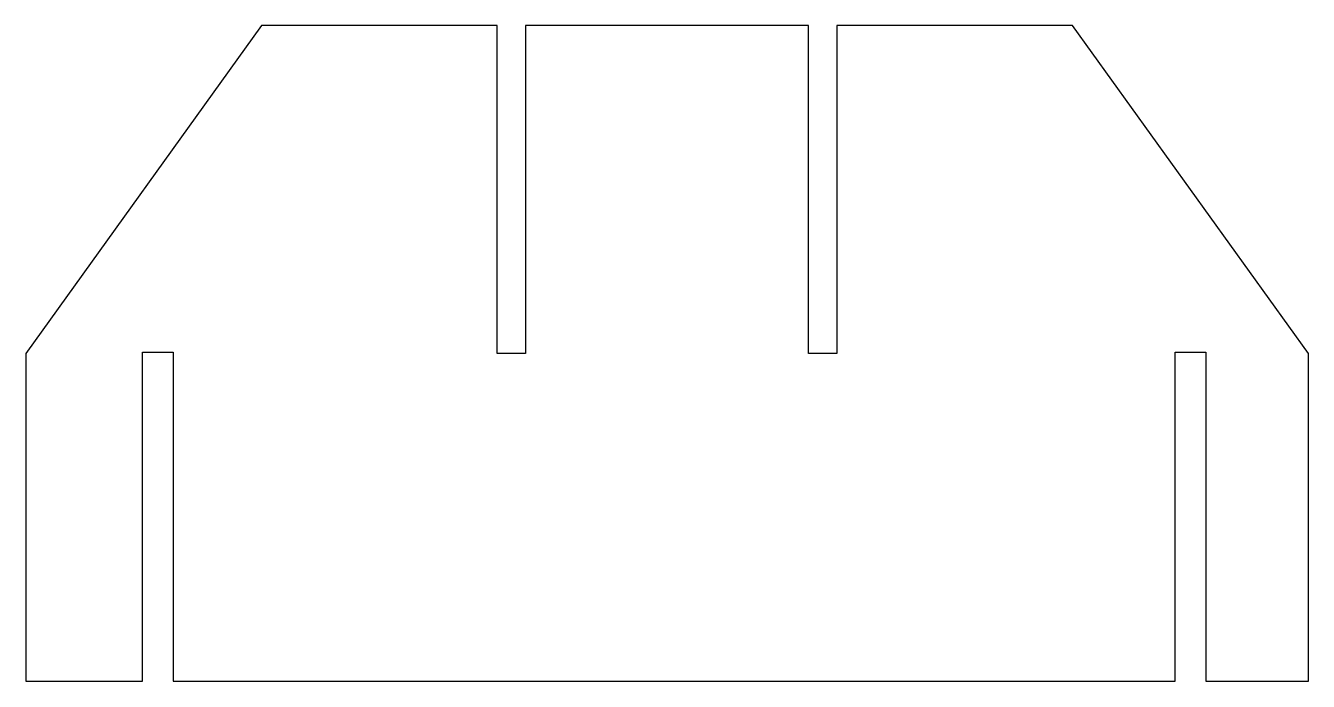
# Model space of a CAD drawing. Header units: millimetres. Extents: x -139 to 133, y -13 to 126.
import ezdxf

# ---------------------------------------------------------------- set-up
doc = ezdxf.new("R2010")
doc.units = ezdxf.units.MM
doc.layers.get('0').update_dxf_attribs({"linetype": 'CONTINUOUS'})

msp = doc.modelspace()

# ---------------------------------------------------------------- linework, layer by layer
msp.add_lwpolyline([(133.32, 56.92), (83.32, 126.42), (33.32, 126.42), (33.32, 56.92), (27.32, 56.92), (27.32, 126.42), (-32.68, 126.42), (-32.68, 56.92), (-38.68, 56.92), (-38.68, 126.42), (-88.68, 126.42), (-138.68, 56.92), (-138.68, -12.58), (-113.93, -12.58), (-113.93, 57.17), (-107.43, 57.17), (-107.43, -12.58), (105.07, -12.58), (105.07, 57.17), (111.57, 57.17), (111.57, -12.58), (133.32, -12.58)], close=True)

doc.saveas('drawing.dxf')
